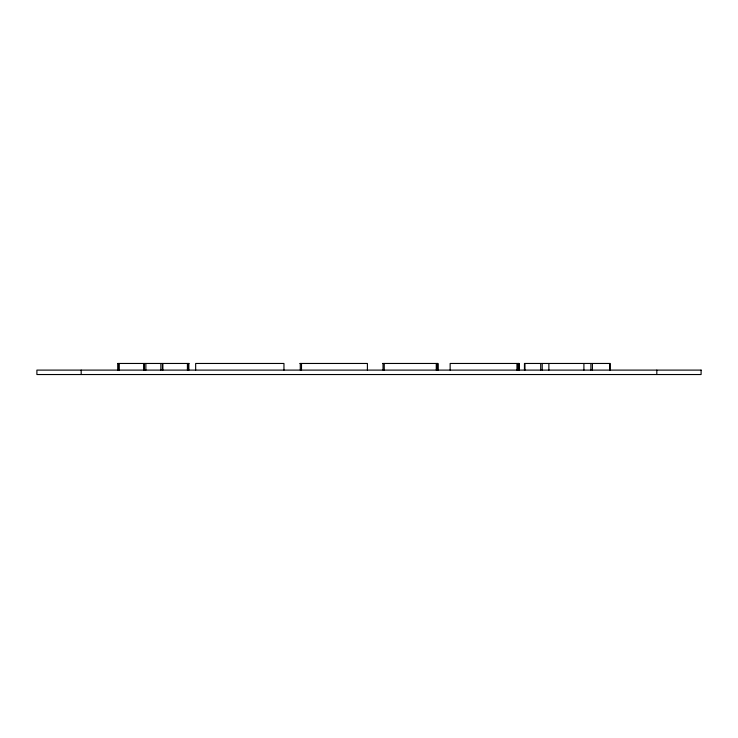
<?xml version="1.0" encoding="UTF-8"?>
<svg xmlns="http://www.w3.org/2000/svg" width="738" height="738" viewBox="0 0 738 738"><rect width="100%" height="100%" fill="white"/><g stroke="black" fill="none" stroke-linecap="round" stroke-linejoin="round"><path stroke-width="1.11" d="M117.683 363.465L189.039 363.465M299.877 363.465L367.404 363.465L367.404 370.107M382.616 363.465L437.892 363.465L437.892 370.107M519.118 363.465L450.143 363.465L450.143 370.107M656.82 370.107L656.82 374.535M610.215 370.107L610.215 363.465L524.45 363.465L524.45 370.107M609.634 363.465L609.634 370.107M592.411 363.465L592.411 370.107M590.898 363.465L590.898 370.107M583.906 363.465L583.906 370.107M548.878 363.465L548.878 370.107M542.218 363.465L542.218 370.107M540.705 363.465L540.705 370.107M524.958 363.465L524.958 370.107M518.832 363.465L518.722 370.107L518.685 363.465M518.537 363.465L518.537 370.107M518.104 363.465L518.104 370.107M516.951 363.465L516.951 370.107M437.717 363.465L437.717 370.107M437.533 363.465L437.533 370.107M437.357 363.465L437.357 370.107M437.173 363.465L437.173 370.107M436.269 363.465L436.269 370.107M384.24 363.465L384.24 370.107M383.022 363.465L383.022 370.107M301.501 363.465L301.501 370.107M300.283 363.465L300.283 370.107M283.955 370.107L283.955 363.465L195.662 363.465L195.662 370.107M188.854 363.465L188.854 370.107M188.31 363.465L188.31 370.107M187.415 363.465L187.415 370.107M162.877 363.465L162.877 370.107M162.406 363.465L162.406 370.107M160.856 363.465L160.856 370.107M145.866 363.465L145.866 370.107M144.316 363.465L144.316 370.107M143.845 363.465L143.845 370.107M119.27 363.465L119.27 370.107M118.403 363.465L118.403 370.107M117.868 363.465L117.868 370.107M81.18 370.107L81.18 374.535M701.1 370.107L36.9 370.107L36.9 374.535L701.1 374.535L701.1 370.107M519.008 370.107L519.008 363.465L518.971 370.107"/></g></svg>
